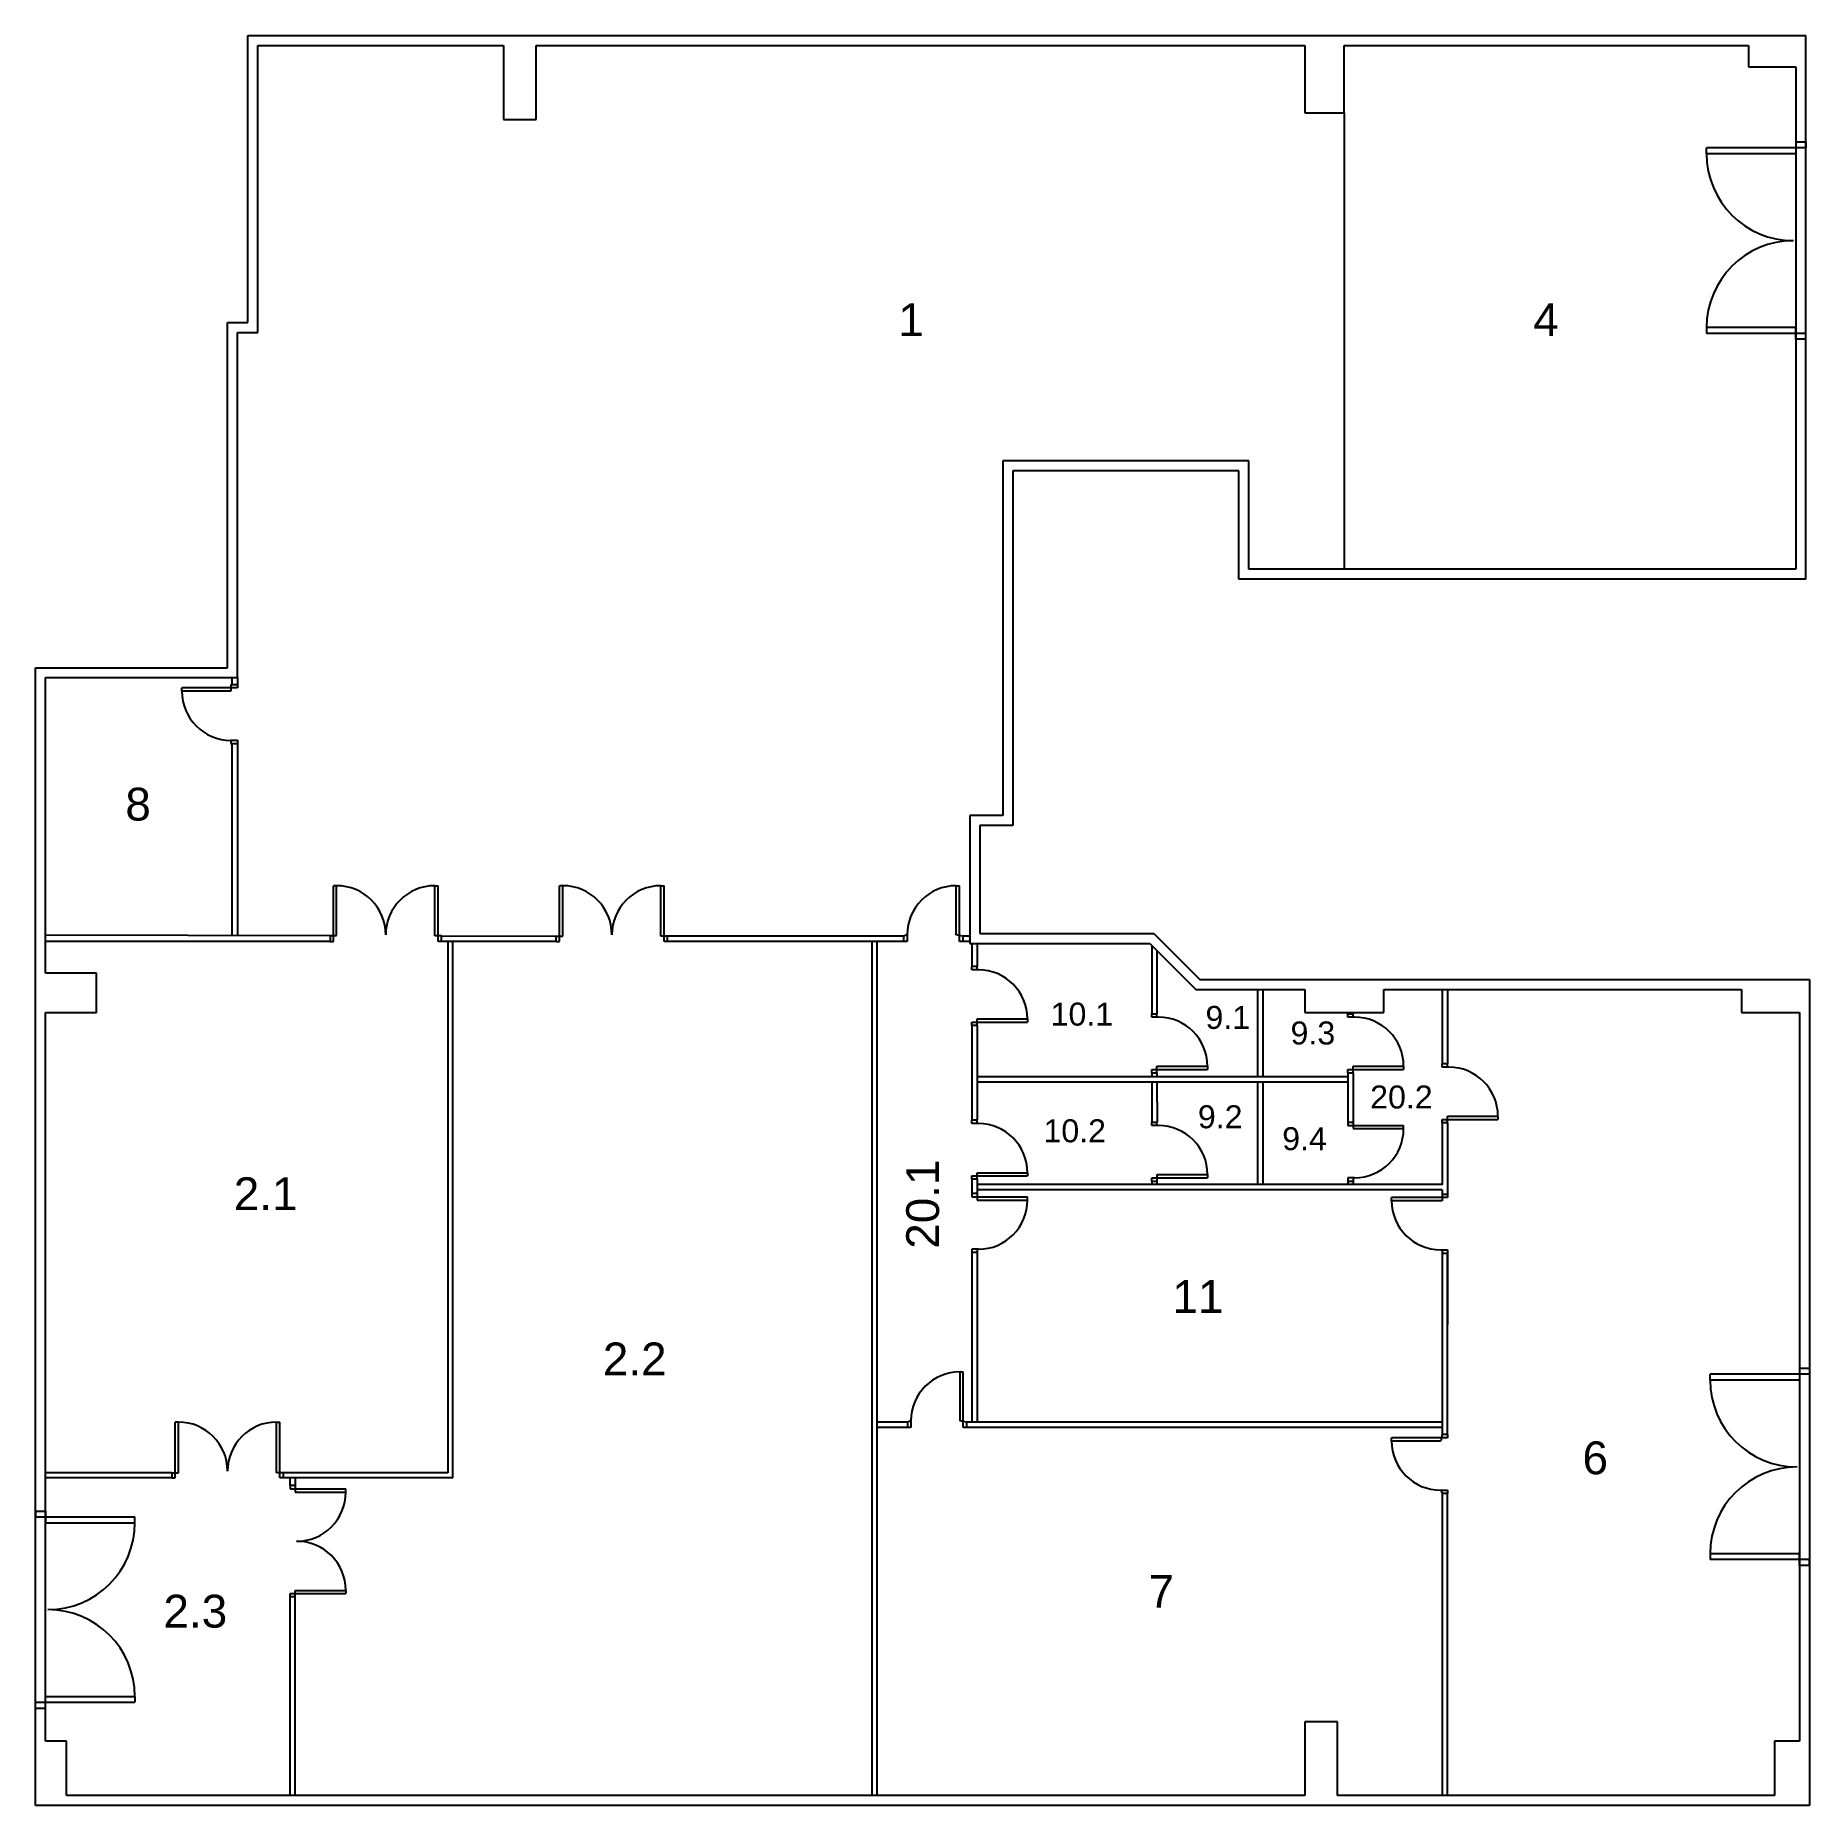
# Model space of a CAD drawing. Header units: millimetres. Extents: x 149 to 2850, y 49 to 2744.
import ezdxf

# ---------------------------------------------------------------- set-up
doc = ezdxf.new("R2010")
doc.units = ezdxf.units.MM
for name, color, linetype in [('BORDERS', 6, 'Continuous'), ('INNER_DOORS', 1, 'Continuous'), ('INNER_WALLS', 3, 'Continuous'), ('NAMES', 7, 'Continuous'), ('OUTER_DOORS', 2, 'Continuous'), ('OUTER_WALLS', 5, 'Continuous')]:
    doc.layers.add(name, color=color, linetype=linetype)
doc.styles.get("Standard").update_dxf_attribs({"font": 'arial.ttf'})

msp = doc.modelspace()

# ---------------------------------------------------------------- linework, layer by layer
at = {"layer": 'BORDERS'}
msp.add_line((2142.1, 2626.4), (2142.1, 1931.2), dxfattribs=at)
at = {"layer": 'INNER_DOORS'}
for p, q in [((457.2, 1750.4), (372.2, 1750.4)), ((372.2, 1745.4), (372.2, 1750.4)), ((447, 1745.4), (372.2, 1745.4)), ((447, 1755.4), (447, 1745.4)), ((448.3, 1755.4), (447, 1755.4)), ((457.2, 1755.4), (457.2, 1750.4)), ((447, 1670.7), (447, 1665.7)), ((447, 1670.7), (457.2, 1670.7)), ((447, 1665.7), (448.3, 1665.4)), ((457.2, 1670.7), (457.2, 1665.4)), ((602.9, 1364.3), (602.9, 1449.2)), ((607.9, 1449.2), (602.9, 1449.2)), ((607.9, 1373.2), (607.9, 1449.2)), ((757.4, 1372.8), (757.4, 1449.2)), ((757.4, 1449.2), (762.4, 1449.2)), ((762.4, 1364.3), (762.4, 1449.2)), ((947.2, 1364.3), (947.2, 1449.2)), ((952.2, 1449.2), (947.2, 1449.2)), ((952.2, 1372.4), (952.2, 1449.2)), ((1101.7, 1372.4), (1101.7, 1449.2)), ((1101.7, 1449.2), (1106.7, 1449.2)), ((1106.7, 1364.3), (1106.7, 1449.2)), ((1551.3, 1374.5), (1551.3, 1449.2)), ((1551.3, 1449.2), (1556.3, 1449.2)), ((1556.3, 1364.3), (1556.3, 1449.2)), ((597.9, 1373.2), (607.9, 1373.2)), ((597.9, 1364.3), (602.9, 1364.3)), ((767.4, 1372.8), (757.4, 1372.8)), ((767.4, 1364.3), (762.4, 1364.3)), ((942.2, 1372.4), (952.2, 1372.4)), ((942.2, 1364.3), (947.2, 1364.3)), ((1111.7, 1372.4), (1101.7, 1372.4)), ((1111.7, 1364.3), (1106.7, 1364.3)), ((1476.6, 1374.5), (1471.1, 1372.4)), ((1476.6, 1364.3), (1471.1, 1364.3)), ((1476.6, 1374.5), (1476.6, 1364.3)), ((1561.1, 1372.4), (1551.3, 1374.5)), ((1561.3, 1364.3), (1556.3, 1364.3)), ((1574.9, 1321.2), (1574.9, 1326.4)), ((1582.9, 1321.2), (1582.9, 1326.4)), ((1585, 1321.2), (1574.9, 1321.2)), ((1582.9, 1236.4), (1582.9, 1246.4)), ((1582.9, 1246.4), (1659.8, 1246.4)), ((1659.8, 1246.4), (1659.8, 1241.4)), ((1848.9, 1249.2), (1848.9, 1254.4)), ((1859, 1249.2), (1848.9, 1249.2)), ((1856.9, 1249.2), (1856.9, 1254.4)), ((2147.4, 1249.2), (2147.4, 1254.4)), ((2157.6, 1249.2), (2147.4, 1249.2)), ((2155.5, 1249.2), (2155.5, 1254.4)), ((1574.9, 1241.4), (1659.8, 1241.4)), ((1574.9, 1236.4), (1574.9, 1241.4)), ((1848.9, 1169.4), (1933.8, 1169.4)), ((1848.9, 1164.4), (1848.9, 1169.4)), ((1856.9, 1164.4), (1856.9, 1174.4)), ((1856.9, 1174.4), (1933.8, 1174.4)), ((1933.8, 1174.4), (1933.8, 1169.4)), ((2147.4, 1169.4), (2232.3, 1169.4)), ((2147.4, 1164.4), (2147.4, 1169.4)), ((2155.5, 1164.4), (2155.5, 1174.4)), ((2155.5, 1174.4), (2232.3, 1174.4)), ((2232.3, 1174.4), (2232.3, 1169.4)), ((2291, 1172.9), (2291, 1178.2)), ((2301.2, 1172.9), (2291, 1172.9)), ((2299.1, 1172.9), (2299.1, 1178.2)), ((1574.9, 1087), (1574.9, 1092.2)), ((1585, 1087), (1574.9, 1087)), ((1582.9, 1087), (1582.9, 1092.2)), ((1848.9, 1084), (1848.9, 1089.3)), ((1859.1, 1084), (1848.9, 1084)), ((1856.9, 1084), (1856.9, 1089.3)), ((2147.5, 1089.3), (2147.5, 1084.3)), ((2147.5, 1084.3), (2232.4, 1084.3)), ((2155.5, 1089.3), (2155.5, 1079.3)), ((2232.4, 1079.3), (2232.4, 1084.3)), ((2291, 1093.2), (2375.9, 1093.2)), ((2291, 1088.2), (2291, 1093.2)), ((2299.1, 1088.2), (2299.1, 1098.2)), ((2299.1, 1098.2), (2375.9, 1098.2)), ((2375.9, 1098.2), (2375.9, 1093.2)), ((2155.5, 1079.3), (2232.4, 1079.3)), ((1574.9, 1007.2), (1659.8, 1007.2)), ((1574.9, 1002.2), (1574.9, 1007.2)), ((1582.9, 1002.2), (1582.9, 1012.2)), ((1582.9, 1012.2), (1659.8, 1012.2)), ((1659.8, 1012.2), (1659.8, 1007.2)), ((1848.9, 1004.3), (1933.8, 1004.3)), ((1848.9, 999.3), (1848.9, 1004.3)), ((1857, 999.3), (1857, 1009.3)), ((1857, 1009.3), (1933.8, 1009.3)), ((1933.8, 1009.3), (1933.8, 1004.3)), ((2157.6, 1004.5), (2147.5, 1004.5)), ((2147.5, 1004.5), (2147.5, 999.3)), ((2155.5, 1004.5), (2155.5, 999.3)), ((1574.9, 980.5), (1574.9, 975.5)), ((1574.9, 975.5), (1659.8, 975.5)), ((1582.9, 980.5), (1582.9, 970.5)), ((1659.8, 970.5), (1659.8, 975.5)), ((2299, 974.6), (2214.1, 974.6)), ((2214.1, 969.6), (2214.1, 974.6)), ((2290.9, 979.6), (2290.9, 969.6)), ((2299, 979.6), (2299, 974.6)), ((1582.9, 970.5), (1659.8, 970.5)), ((2290.9, 969.6), (2214.1, 969.6)), ((1585, 895.8), (1574.9, 895.8)), ((1574.9, 895.8), (1574.9, 890.5)), ((1582.9, 895.8), (1582.9, 890.5)), ((2288.9, 894.8), (2299, 894.8)), ((2291, 894.8), (2291, 889.6)), ((2299, 894.8), (2299, 889.6)), ((1557, 634.2), (1557, 709)), ((1557, 709), (1562, 709)), ((1562, 624), (1562, 709)), ((362, 547.4), (362, 632.3)), ((367, 632.3), (362, 632.3)), ((367, 555.4), (367, 632.3)), ((516.5, 555.4), (516.5, 632.3)), ((516.5, 632.3), (521.5, 632.3)), ((521.5, 547.4), (521.5, 632.3)), ((1482.3, 634.2), (1477, 632.1)), ((1482.3, 624), (1477, 624)), ((1482.3, 634.2), (1482.3, 624)), ((1567, 632.1), (1557, 634.2)), ((1567, 624), (1562, 624)), ((2299, 608.5), (2214.1, 608.5)), ((2214.1, 603.5), (2214.1, 608.5)), ((2288.9, 603.5), (2214.1, 603.5)), ((2291, 613.5), (2288.9, 603.5)), ((2299, 613.5), (2299, 608.5)), ((357, 555.4), (367, 555.4)), ((357, 547.4), (362, 547.4)), ((526.5, 555.4), (516.5, 555.4)), ((526.5, 547.4), (521.5, 547.4)), ((536.9, 535.7), (536.9, 530.7)), ((536.9, 530.7), (621.8, 530.7)), ((544.9, 535.7), (544.9, 525.7)), ((544.9, 525.7), (621.8, 525.7)), ((621.8, 525.7), (621.8, 530.7)), ((2288.9, 528.7), (2291, 523.5)), ((2288.9, 528.7), (2299, 528.7)), ((2299, 528.7), (2299, 523.5)), ((536.9, 371.2), (621.8, 371.2)), ((536.9, 366.2), (536.9, 371.2)), ((544.9, 366.2), (544.9, 376.2)), ((544.9, 376.2), (621.8, 376.2)), ((621.8, 376.2), (621.8, 371.2))]:
    msp.add_line(p, q, dxfattribs=at)
for centre, start, end in [((447, 1745.4), 180, 270), ((607.9, 1374.5), 0, 90), ((757.4, 1374.5), 90, 180), ((952.2, 1374.5), 0, 90), ((1101.7, 1374.5), 90, 180), ((1551.3, 1374.5), 90, 180), ((1585, 1246.4), 0, 90), ((1859, 1174.4), 0, 90), ((2157.6, 1174.4), 0, 90), ((2301.2, 1098.2), 0, 90), ((1585, 1012.2), 0, 90), ((1859.1, 1009.3), 0, 90), ((2157.6, 1079.3), 270, 0), ((1585, 970.5), 270, 0), ((2288.9, 969.6), 180, 270), ((1557, 634.2), 90, 180), ((367, 557.6), 0, 90), ((516.5, 557.6), 90, 180), ((2288.9, 603.5), 180, 270), ((547, 525.7), 270, 0), ((547, 376.2), 0, 90)]:
    msp.add_arc(centre, 74.8, start, end, dxfattribs=at)
at = {"layer": 'INNER_WALLS'}
for p, q in [((448.3, 1766.1), (448.3, 1755.4)), ((457.2, 1766.1), (457.2, 1755.4)), ((457.2, 1755.4), (448.3, 1755.4)), ((457.2, 1665.4), (448.3, 1665.4)), ((448.3, 1665.4), (448.3, 1373.5)), ((457.2, 1665.4), (457.2, 1373.5)), ((164.6, 1374.3), (597.9, 1373.2)), ((597.9, 1364.3), (164.6, 1364.3)), ((597.9, 1373.2), (597.9, 1364.3)), ((767.4, 1372.8), (942.2, 1372.4)), ((767.4, 1364.3), (767.4, 1372.8)), ((942.2, 1364.3), (767.4, 1364.3)), ((784.6, 547.4), (784.6, 1364.3)), ((942.2, 1364.3), (942.2, 1372.4)), ((1111.7, 1364.3), (1111.7, 1372.4)), ((1574.9, 1361.4), (1574.9, 1326.4)), ((1582.9, 1361.4), (1582.9, 1326.4)), ((1848.9, 1358.3), (1848.9, 1254.4)), ((1582.9, 1326.4), (1574.9, 1326.4)), ((1856.9, 1350.2), (1856.9, 1254.4)), ((2009.8, 1291.1), (2009.8, 1158.9)), ((2017.9, 1291.1), (2017.9, 1158.9)), ((1848.9, 1254.4), (1856.9, 1254.4)), ((2147.4, 1256.4), (2147.4, 1254.4)), ((2147.4, 1254.4), (2155.5, 1254.4)), ((2155.5, 1256.4), (2155.5, 1254.4)), ((1582.9, 1236.4), (1574.9, 1236.4)), ((1574.9, 1236.4), (1574.9, 1092.2)), ((1582.9, 1236.4), (1582.9, 1092.2)), ((1848.9, 1164.4), (1856.9, 1164.4)), ((1848.9, 1164.4), (1848.9, 1158.9)), ((1856.9, 1164.4), (1856.9, 1158.9)), ((2147.4, 1164.4), (2147.5, 1089.3)), ((2147.4, 1164.4), (2155.5, 1164.4)), ((2155.5, 1164.4), (2155.5, 1089.3)), ((2299.1, 1178.2), (2291, 1178.2)), ((1848.9, 1150.8), (1848.9, 1089.3)), ((1856.9, 1150.8), (1857, 1089.3)), ((2009.8, 1150.8), (2009.8, 994.2)), ((2017.9, 1150.8), (2017.9, 994.2)), ((1848.9, 1089.3), (1857, 1089.3)), ((2147.5, 1089.3), (2155.5, 1089.3)), ((2299.1, 1088.2), (2291, 1088.2)), ((1574.9, 1002.2), (1574.9, 980.5)), ((1582.9, 1002.2), (1582.9, 980.5)), ((1582.9, 980.5), (1574.9, 980.5)), ((1848.9, 999.3), (1856.9, 999.3)), ((1848.9, 999.3), (1848.9, 994.2)), ((1856.9, 999.3), (1856.9, 994.2)), ((2147.5, 999.3), (2147.4, 994.2)), ((2147.5, 999.3), (2155.5, 999.3)), ((2155.5, 999.3), (2155.5, 994.2)), ((2291, 986.1), (2290.9, 979.6)), ((2290.9, 979.6), (2299, 979.6)), ((2299.1, 986.1), (2299, 979.6)), ((1582.9, 890.5), (1574.9, 890.5)), ((1574.9, 890.5), (1574.9, 632.1)), ((1582.9, 890.5), (1582.9, 632.1)), ((2291, 889.6), (2299, 889.6)), ((1477, 632.1), (1477, 624)), ((1567, 632.1), (1567, 624)), ((2299, 613.5), (2291, 613.5)), ((2299, 523.5), (2291, 523.5))]:
    msp.add_line(p, q, dxfattribs=at)
at = {"layer": 'INNER_WALLS', "lineweight": 25}
for points in [[(777, 1364.3), (777, 555.4)], [(1471.1, 1364.3), (1111.7, 1364.3)], [(1423.2, 63.8), (1423.2, 1364.3)], [(1430.9, 63.8), (1430.9, 1364.3)], [(1471.1, 1372.4), (1471.1, 1364.3)], [(1571.9, 1372.4), (1561.1, 1372.4)], [(1561.1, 1372.4), (1561.1, 1364.3)], [(1571.9, 1364.3), (1561.3, 1364.3)], [(2291, 1291.1), (2291, 1178.2)], [(2299.1, 1291.1), (2299.1, 1178.2)], [(1582.9, 1158.9), (2147.4, 1158.9)], [(1582.9, 1150.8), (2147.4, 1150.8)], [(1582.9, 1092.2), (1574.9, 1092.2)], [(2291, 1088.2), (2291, 994.2), (1582.9, 994.2)], [(2299.1, 1088.2), (2299.1, 986.1)], [(1582.9, 1002.2), (1574.9, 1002.2)], [(2291, 986.1), (1582.9, 986.1)], [(2291, 889.6), (2291, 613.5)], [(2299, 613.5), (2299, 889.6), (2299, 781.2)], [(1477, 632.1), (1430.9, 632.1)], [(1477, 624), (1430.9, 624)], [(2291, 632.1), (1567, 632.1)], [(2291, 624), (1567, 624)], [(357, 555.4), (164.6, 555.4)], [(357, 547.4), (164.6, 547.4)], [(357, 555.4), (357, 547.4)], [(777, 555.4), (526.5, 555.4)], [(526.5, 555.4), (526.5, 547.4)], [(784.6, 547.4), (526.5, 547.4)], [(544.9, 547.4), (544.9, 535.7), (536.9, 535.7), (536.9, 547.4)], [(2291, 523.5), (2291, 63.8)], [(2299, 63.8), (2299, 523.5)], [(536.9, 63.8), (536.9, 366.2)], [(544.9, 366.2), (536.9, 366.2)], [(544.9, 63.8), (544.9, 366.2)]]:
    msp.add_lwpolyline(points, dxfattribs=at)
at = {"layer": 'INNER_WALLS', "lineweight": 25, "ltscale": 4.415645}
msp.add_lwpolyline([(1471.1, 1372.4), (1111.7, 1372.4)], dxfattribs=at)
at = {"layer": 'OUTER_DOORS'}
for p, q in [((2844.9, 2572.7), (2693.6, 2572.7)), ((2693.6, 2563.9), (2693.6, 2572.7)), ((2829.7, 2581.6), (2829.7, 2563.9)), ((2844.9, 2581.6), (2829.7, 2581.6)), ((2844.9, 2581.6), (2844.9, 2572.7)), ((2829.7, 2563.9), (2693.6, 2563.9)), ((2829, 2415.1), (2829, 2414.9)), ((2829.7, 2299.2), (2693.6, 2299.2)), ((2693.6, 2299.2), (2693.6, 2290.4)), ((2829.7, 2281.5), (2829.7, 2299.2)), ((2844.9, 2290.4), (2693.6, 2290.4)), ((2844.9, 2281.5), (2829.7, 2281.5)), ((2844.9, 2281.5), (2844.9, 2290.4)), ((2850.4, 705.3), (2699.1, 705.3)), ((2699.1, 696.4), (2699.1, 705.3)), ((2835.2, 714.1), (2835.2, 696.4)), ((2850.4, 714.1), (2835.2, 714.1)), ((2850.4, 714.1), (2850.4, 705.3)), ((2835.2, 696.4), (2699.1, 696.4)), ((2834.5, 547.7), (2834.5, 547.5)), ((149.4, 496.9), (149.4, 488)), ((149.4, 496.9), (164.6, 496.9)), ((149.4, 488), (300.7, 488)), ((164.6, 496.9), (164.6, 479.2)), ((300.7, 479.2), (300.7, 488)), ((164.6, 479.2), (300.7, 479.2)), ((2835.2, 431.8), (2699.1, 431.8)), ((2699.1, 431.8), (2699.1, 423)), ((2850.4, 423), (2699.1, 423)), ((2835.2, 414.1), (2835.2, 431.8)), ((2850.4, 414.1), (2835.2, 414.1)), ((2850.4, 414.1), (2850.4, 423)), ((149.4, 205.7), (300.7, 205.7)), ((149.4, 196.8), (149.4, 205.7)), ((149.4, 196.8), (164.6, 196.8)), ((164.6, 196.8), (164.6, 214.5)), ((164.6, 214.5), (300.7, 214.5)), ((300.7, 214.5), (300.7, 205.7))]:
    msp.add_line(p, q, dxfattribs=at)
for centre, start, end in [((2825.9, 2563.9), 180, 270), ((2825.9, 2299.2), 90, 180), ((2831.4, 696.4), 180, 270), ((2831.4, 431.8), 90, 180), ((168.4, 479.2), 270, 0), ((168.4, 214.5), 0, 90)]:
    msp.add_arc(centre, 132.3, start, end, dxfattribs=at)
at = {"layer": 'OUTER_WALLS'}
for p, q in [((472.8, 2307.1), (472.8, 2744)), ((472.8, 2744), (2844.9, 2744)), ((488.1, 2728.8), (861.9, 2728.8)), ((488.1, 2291.9), (488.1, 2728.8)), ((861.9, 2728.8), (861.9, 2616.2)), ((911.8, 2616.2), (911.8, 2728.8)), ((911.8, 2728.8), (2082, 2728.8)), ((2082, 2728.8), (2082, 2626.4)), ((2142.1, 2626.4), (2142.1, 2728.8)), ((2142.1, 2728.8), (2757.3, 2728.8)), ((2757.3, 2728.8), (2757.3, 2696.2)), ((2844.9, 1916), (2844.9, 2744)), ((2757.3, 2696.2), (2829.7, 2696.2)), ((2829.7, 2696.2), (2829.7, 1931.2)), ((2082, 2626.4), (2142.1, 2626.4)), ((861.9, 2616.2), (911.8, 2616.2)), ((441.9, 2307.1), (472.8, 2307.1)), ((441.9, 1781.3), (441.9, 2307.1)), ((457.2, 1766.1), (457.2, 2291.9)), ((457.2, 2291.9), (488.1, 2291.9)), ((1996.9, 2096.3), (1622.2, 2096.3)), ((1622.2, 2096.3), (1622.2, 1556.1)), ((1637.5, 2081.1), (1637.5, 1540.9)), ((1981.7, 2081.1), (1637.5, 2081.1)), ((1981.7, 1916), (1981.7, 2081.1)), ((1996.9, 1931.2), (1996.9, 2096.3)), ((2829.7, 1931.2), (1996.9, 1931.2)), ((2844.9, 1916), (1981.7, 1916)), ((149.4, 1781.3), (441.9, 1781.3)), ((149.4, 48.5), (149.4, 1781.3)), ((164.6, 1316.1), (164.6, 1766.1)), ((164.6, 1766.1), (457.2, 1766.1)), ((1622.2, 1556.1), (1571.9, 1556.1)), ((1571.9, 1556.1), (1571.9, 1361.4)), ((1587.1, 1540.9), (1587.1, 1376.6)), ((1637.5, 1540.9), (1587.1, 1540.9)), ((1571.9, 1361.4), (1845.8, 1361.4)), ((1587.1, 1376.6), (1852.1, 1376.6)), ((1845.8, 1361.4), (1916.1, 1291.1)), ((1852.1, 1376.6), (1922.4, 1306.3)), ((242.1, 1316.1), (164.6, 1316.1)), ((242.1, 1256.4), (242.1, 1316.1)), ((1922.4, 1306.3), (2850.4, 1306.3)), ((2850.4, 1306.3), (2850.4, 48.5)), ((1916.1, 1291.1), (2082, 1291.1)), ((2082, 1291.1), (2082, 1256.4)), ((2202.3, 1256.4), (2202.3, 1291.1)), ((2202.3, 1291.1), (2747.1, 1291.1)), ((2747.1, 1291.1), (2747.1, 1256.4)), ((164.6, 1256.4), (242.1, 1256.4)), ((164.6, 146.3), (164.6, 1256.4)), ((2082, 1256.4), (2202.3, 1256.4)), ((2747.1, 1256.4), (2835.2, 1256.4)), ((2835.2, 1256.4), (2835.2, 146.3)), ((2132, 175.9), (2082, 175.9)), ((2082, 175.9), (2082, 63.8)), ((2132, 63.8), (2132, 175.9)), ((196.8, 146.3), (164.6, 146.3)), ((196.8, 63.8), (196.8, 146.3)), ((2835.2, 146.3), (2797.1, 146.3)), ((2797.1, 146.3), (2797.1, 63.8)), ((2082, 63.8), (196.8, 63.8)), ((2797.1, 63.8), (2132, 63.8)), ((2850.4, 48.5), (149.4, 48.5))]:
    msp.add_line(p, q, dxfattribs=at)

# ---------------------------------------------------------------- texts
at = {"layer": 'NAMES'}
for s, height, p in [('1', 50, (1463.1, 2286.2)), ('4', 50, (2429.8, 2286.2)), ('8', 50, (286.2, 1548.5)), ('10.1', 35, (1695, 1236.2)), ('9.1', 35, (1930.7, 1231.2)), ('9.3', 35, (2060.3, 1207.5)), ('20.2', 35, (2181.5, 1110)), ('9.2', 35, (1919.2, 1079.9)), ('10.2', 35, (1684.1, 1058.5)), ('9.4', 35, (2047.6, 1046.5)), ('2.1', 50, (451.3, 955.2)), ('11', 50, (1880.4, 798.6)), ('2.2', 50, (1013.2, 703.6)), ('6', 50, (2504.8, 553)), ('7', 50, (1844.1, 349.6)), ('2.3', 50, (344.2, 319.5))]:
    msp.add_text(s, height=height, dxfattribs=at).set_placement(p)
msp.add_text('20.1', height=50, rotation=90, dxfattribs=at).set_placement((1525.1, 896.4))

doc.saveas('drawing.dxf')
